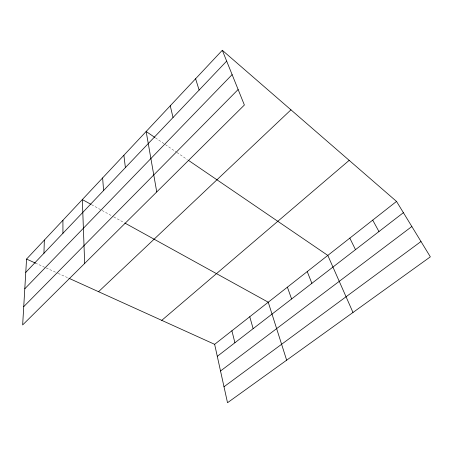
<?xml version="1.0" encoding="UTF-8"?>
<svg xmlns="http://www.w3.org/2000/svg" width="453" height="453" viewBox="0 0 453 453"><rect width="100%" height="100%" fill="white"/><g stroke="black" fill="none" stroke-linecap="round" stroke-linejoin="round"><path stroke-width="0.34" stroke-dasharray="2.27 1.7" d="M35.419 263.085L45.549 267.678M46.183 267.961L57.559 273.119M58.188 273.402L68.278 277.978M91.602 204.688L101.489 210.147M102.106 210.486L113.176 216.602M113.788 216.936L124.201 222.683M155.487 137.865L164.818 144.235M165.402 144.632L176.41 152.14M176.981 152.531L187.321 159.586"/><path stroke-width="0.68" d="M43.941 253.261L44.349 240.084M26.557 259.065L22.65 324.948L244.382 105.017L222.298 50.277L26.557 259.065L35.419 263.085M25.764 272.378L226.664 61.11M24.79 288.793L232.117 74.626M23.737 306.641L238.125 89.518M98.55 291.704L290.951 109.836M161.755 320.356L349.184 160.356M214.643 344.331L396.522 201.421L430.35 256.84L227.519 402.723L214.643 344.331L68.907 278.267M217.293 356.341L403.397 212.684M220.526 370.996L411.845 226.523M223.997 386.754L420.996 241.517M90.985 204.348L82.333 199.569L84.666 263.436M124.813 223.023L268.244 302.213L286.658 360.192M154.903 137.469L146.149 131.5L156.749 191.936M188.471 160.368L327.808 255.413L352.989 312.479M222.298 50.277L396.522 201.421M372.711 220.135L378.963 231.545M349.824 238.119L355.497 249.654M307.23 271.579L311.885 283.323M287.389 287.168L291.59 298.986M195.594 78.76L199.133 90.062M249.762 316.738L253.136 328.668M231.902 330.764L234.903 342.745M170.243 105.798L173.035 117.508M123.879 155.254L125.396 167.61M102.627 177.921L103.595 190.532M62.922 220.271L62.939 233.289"/></g></svg>
